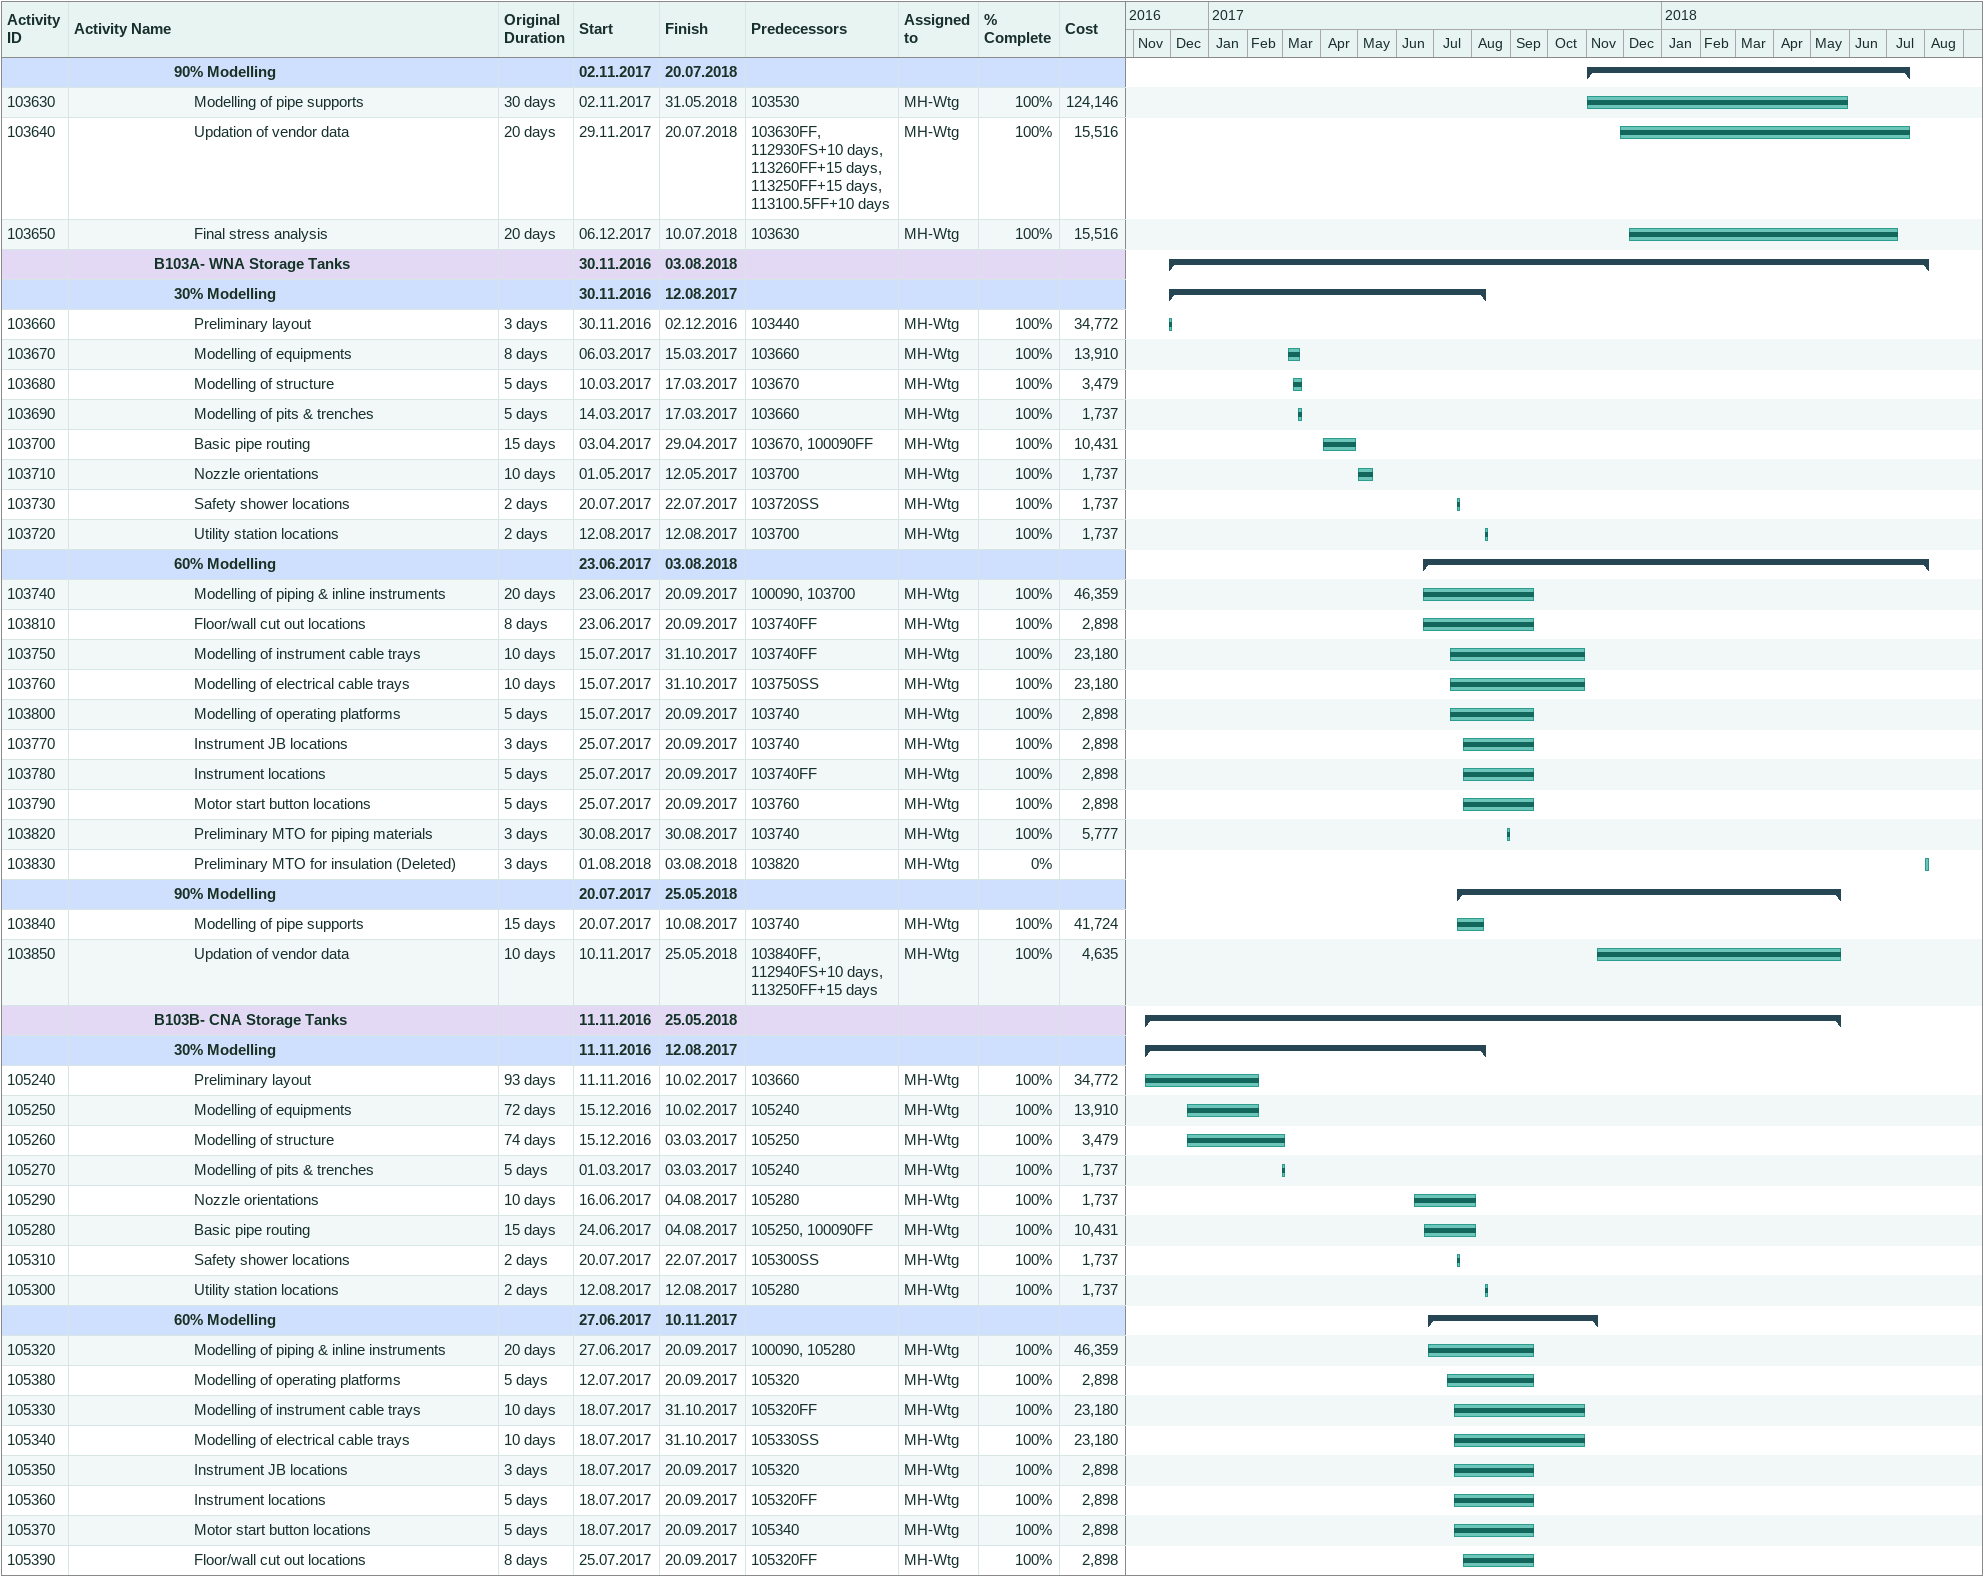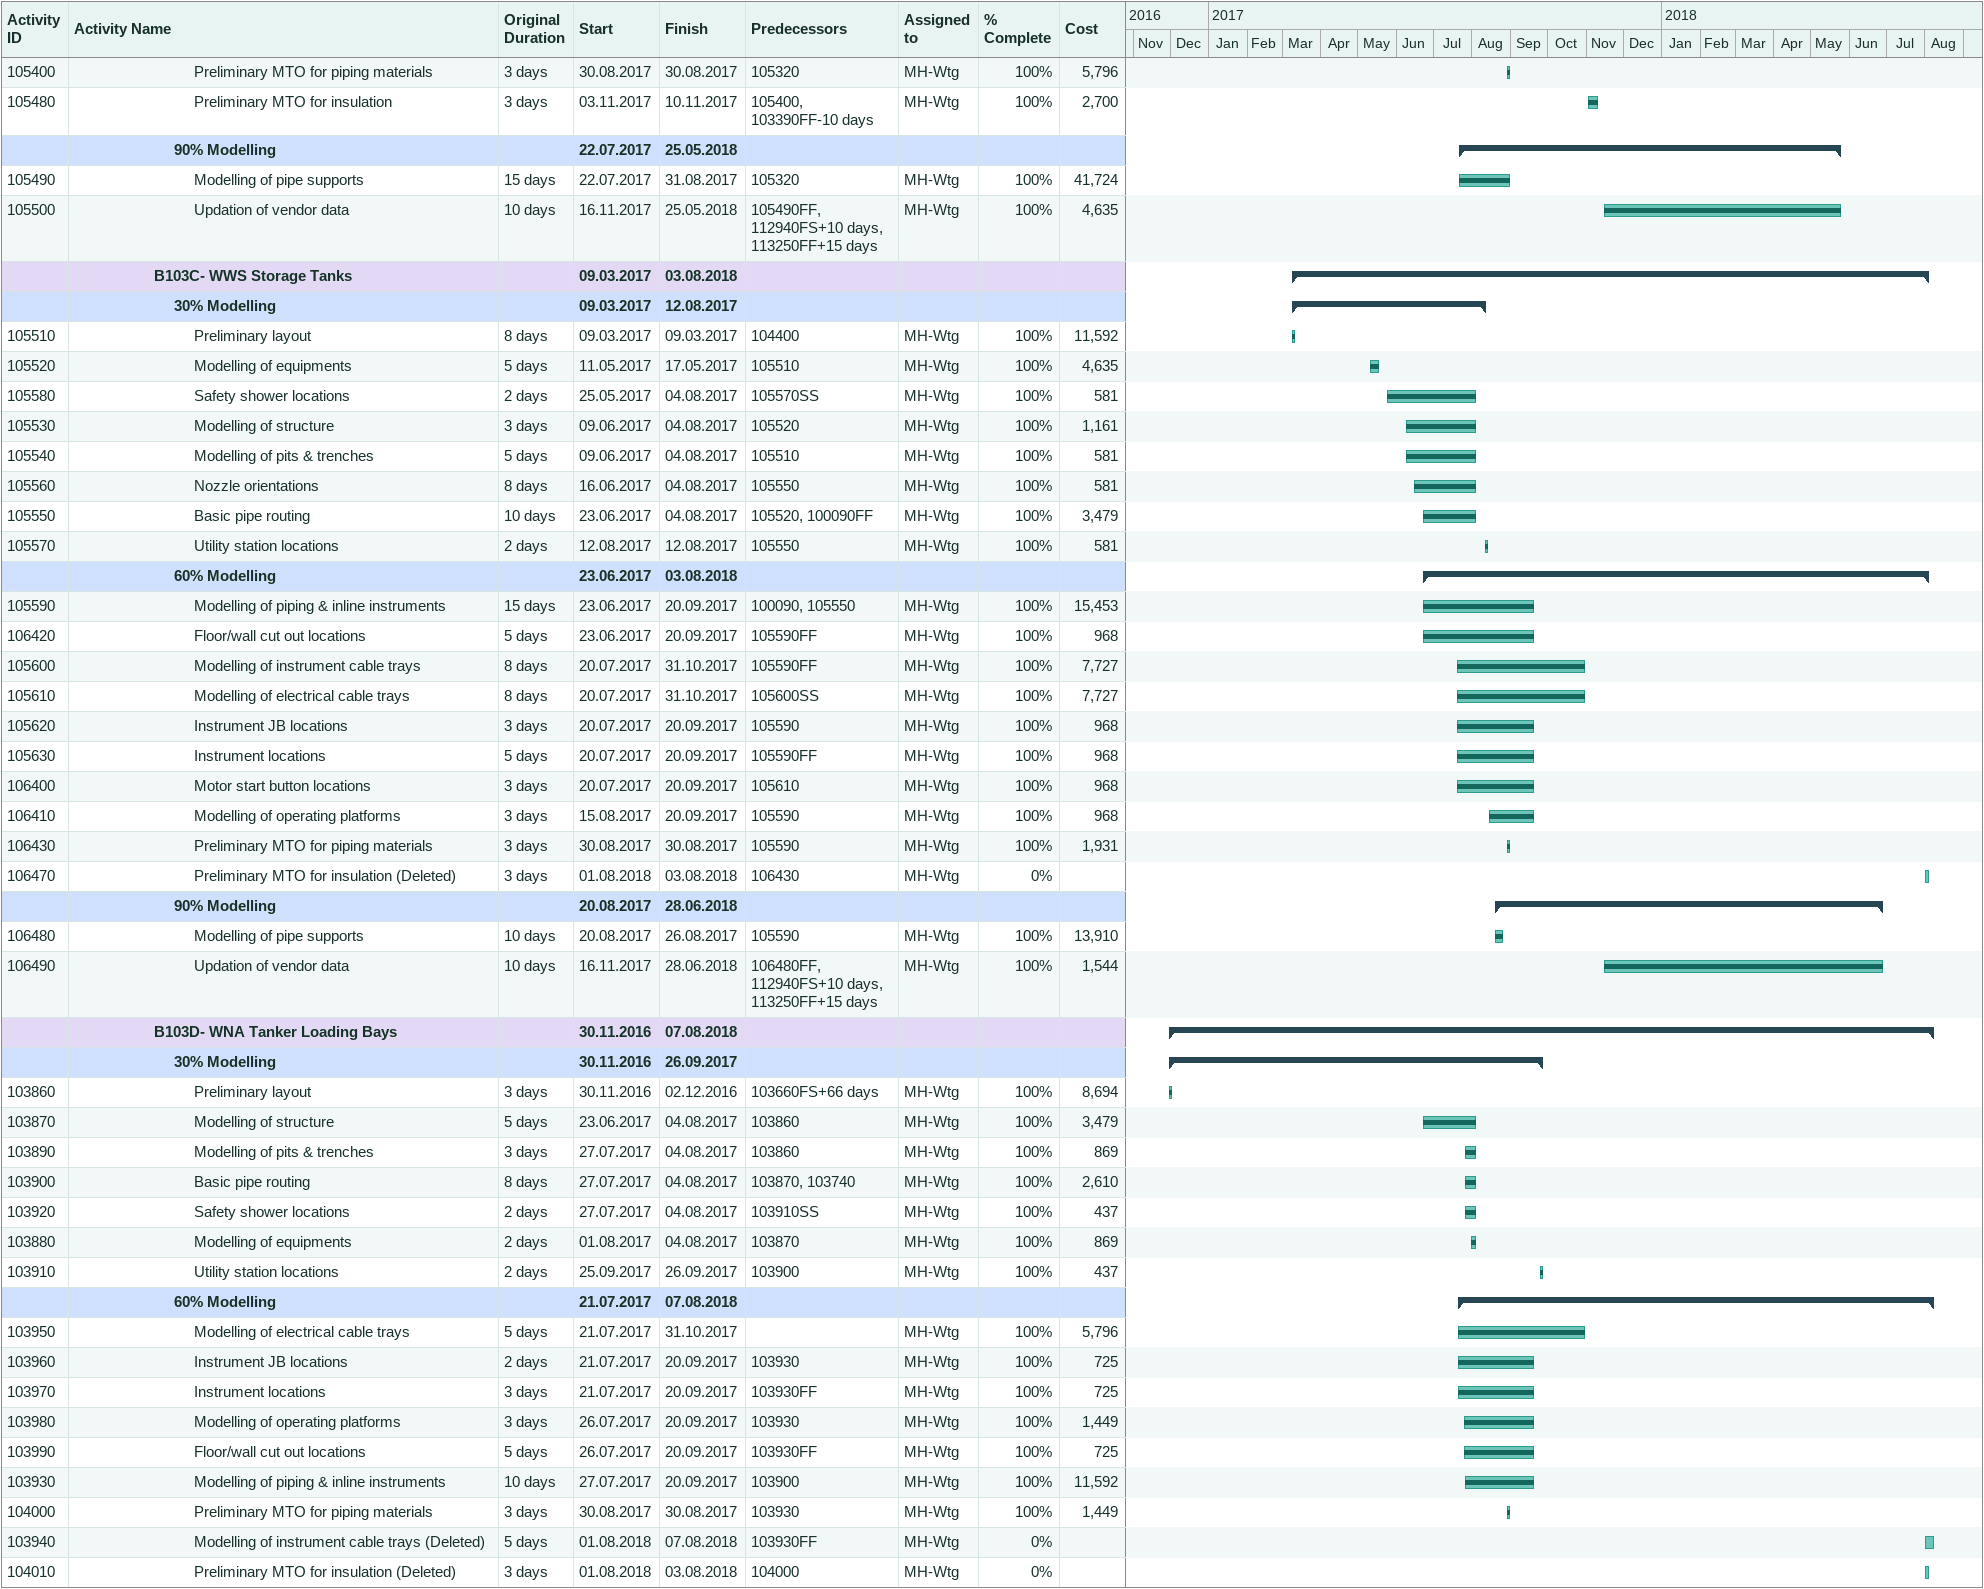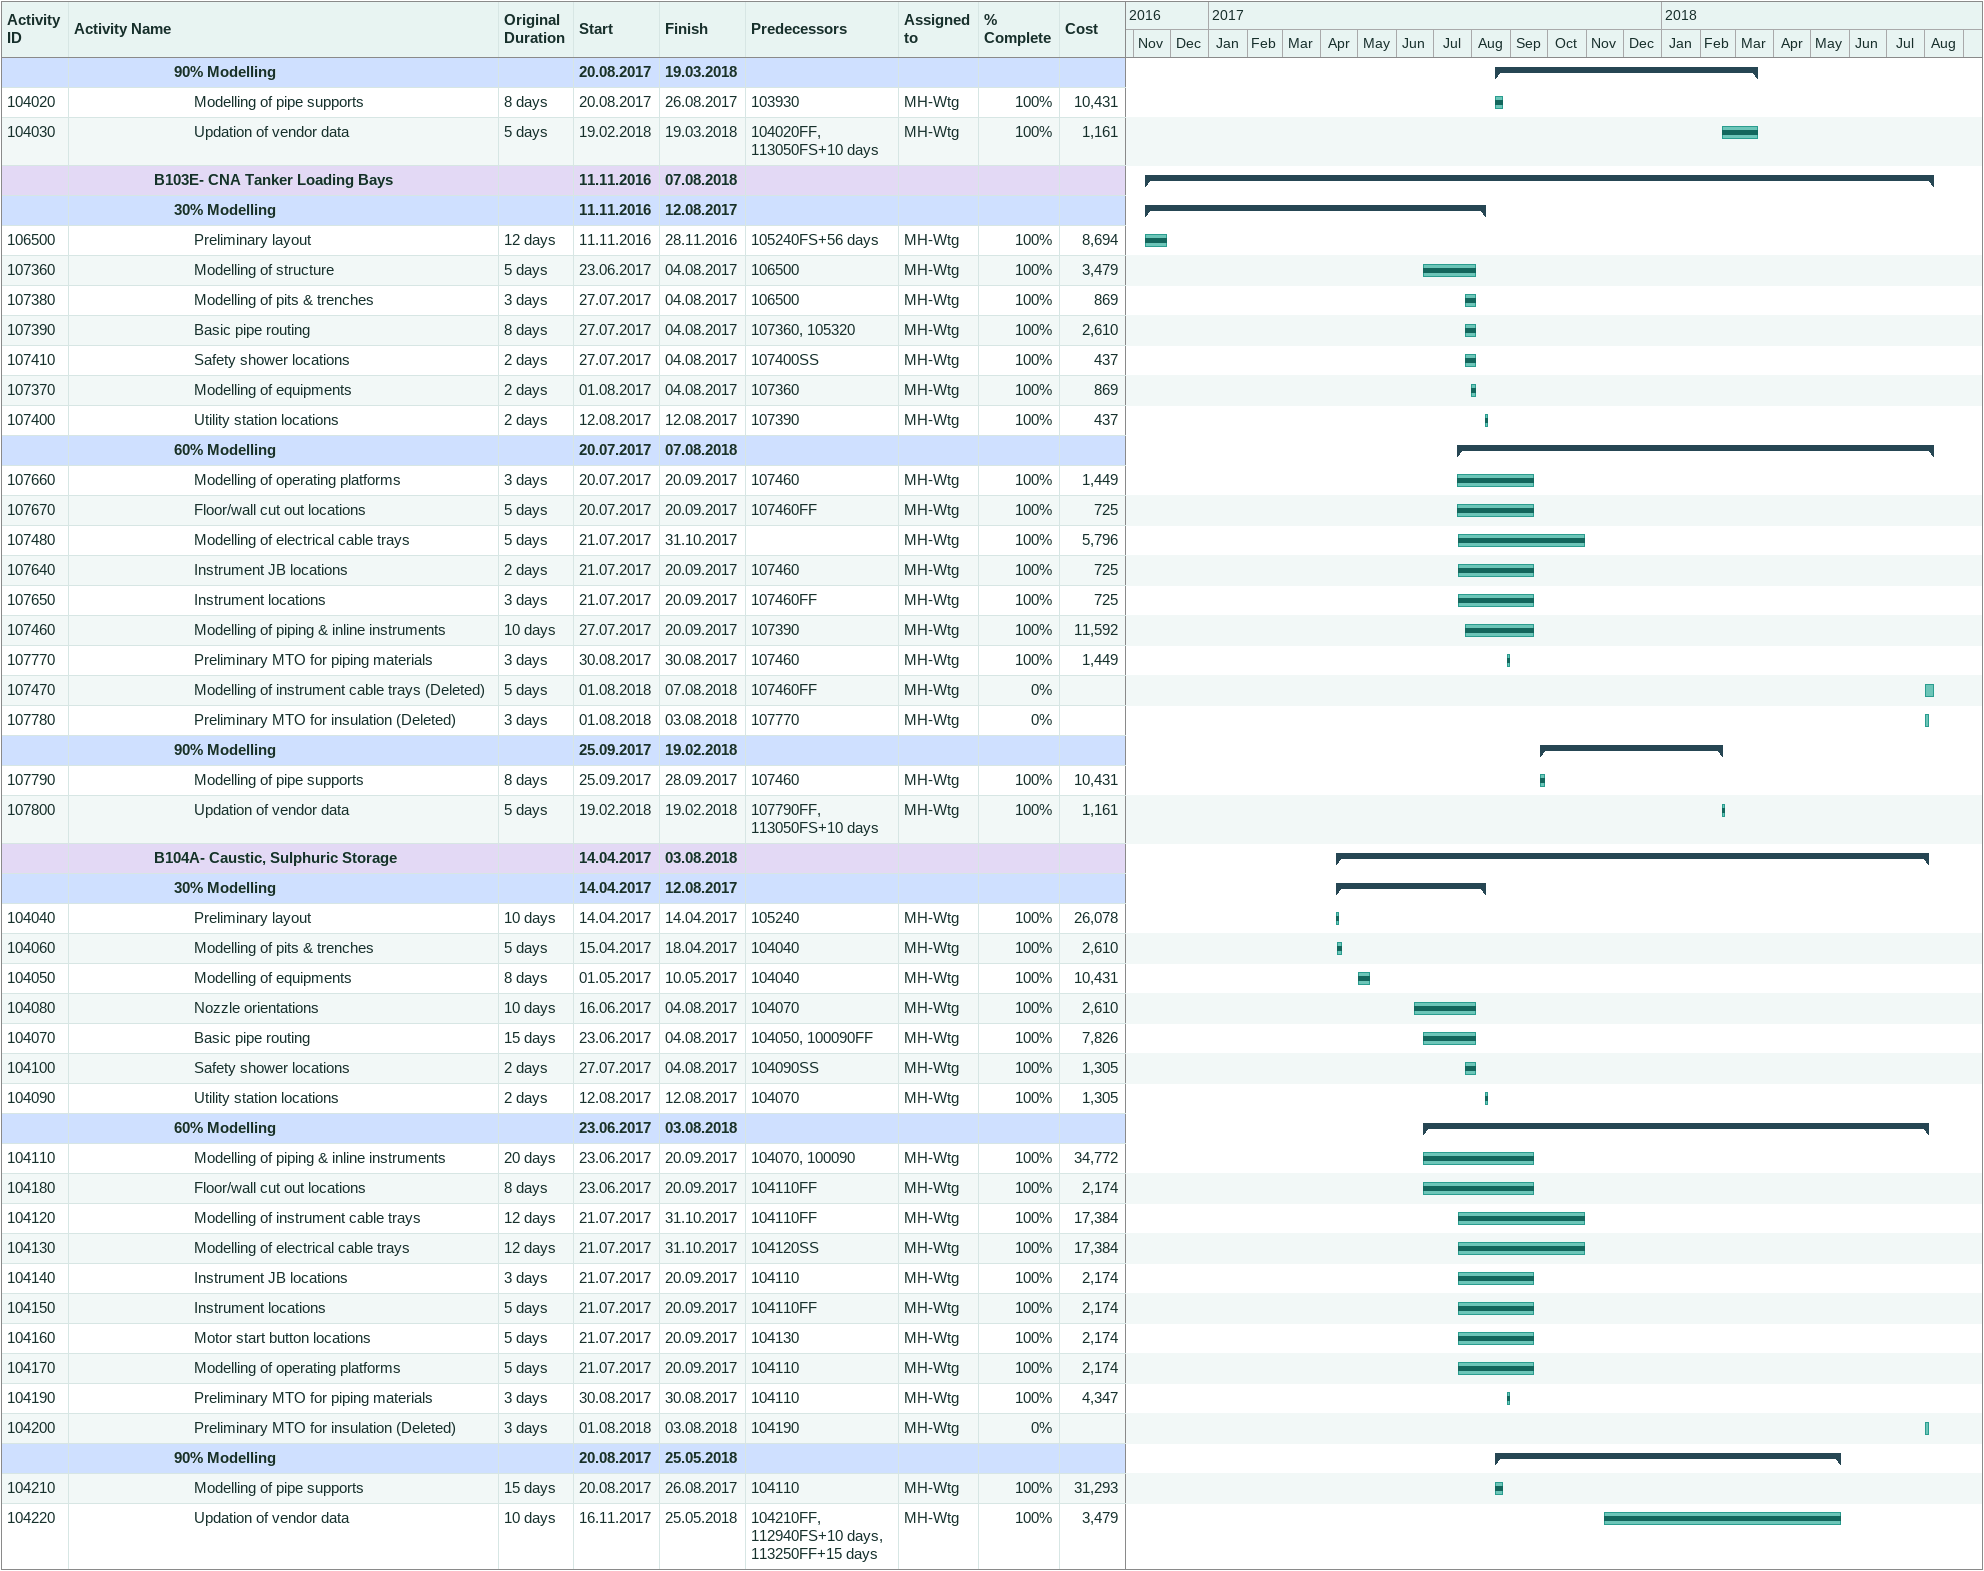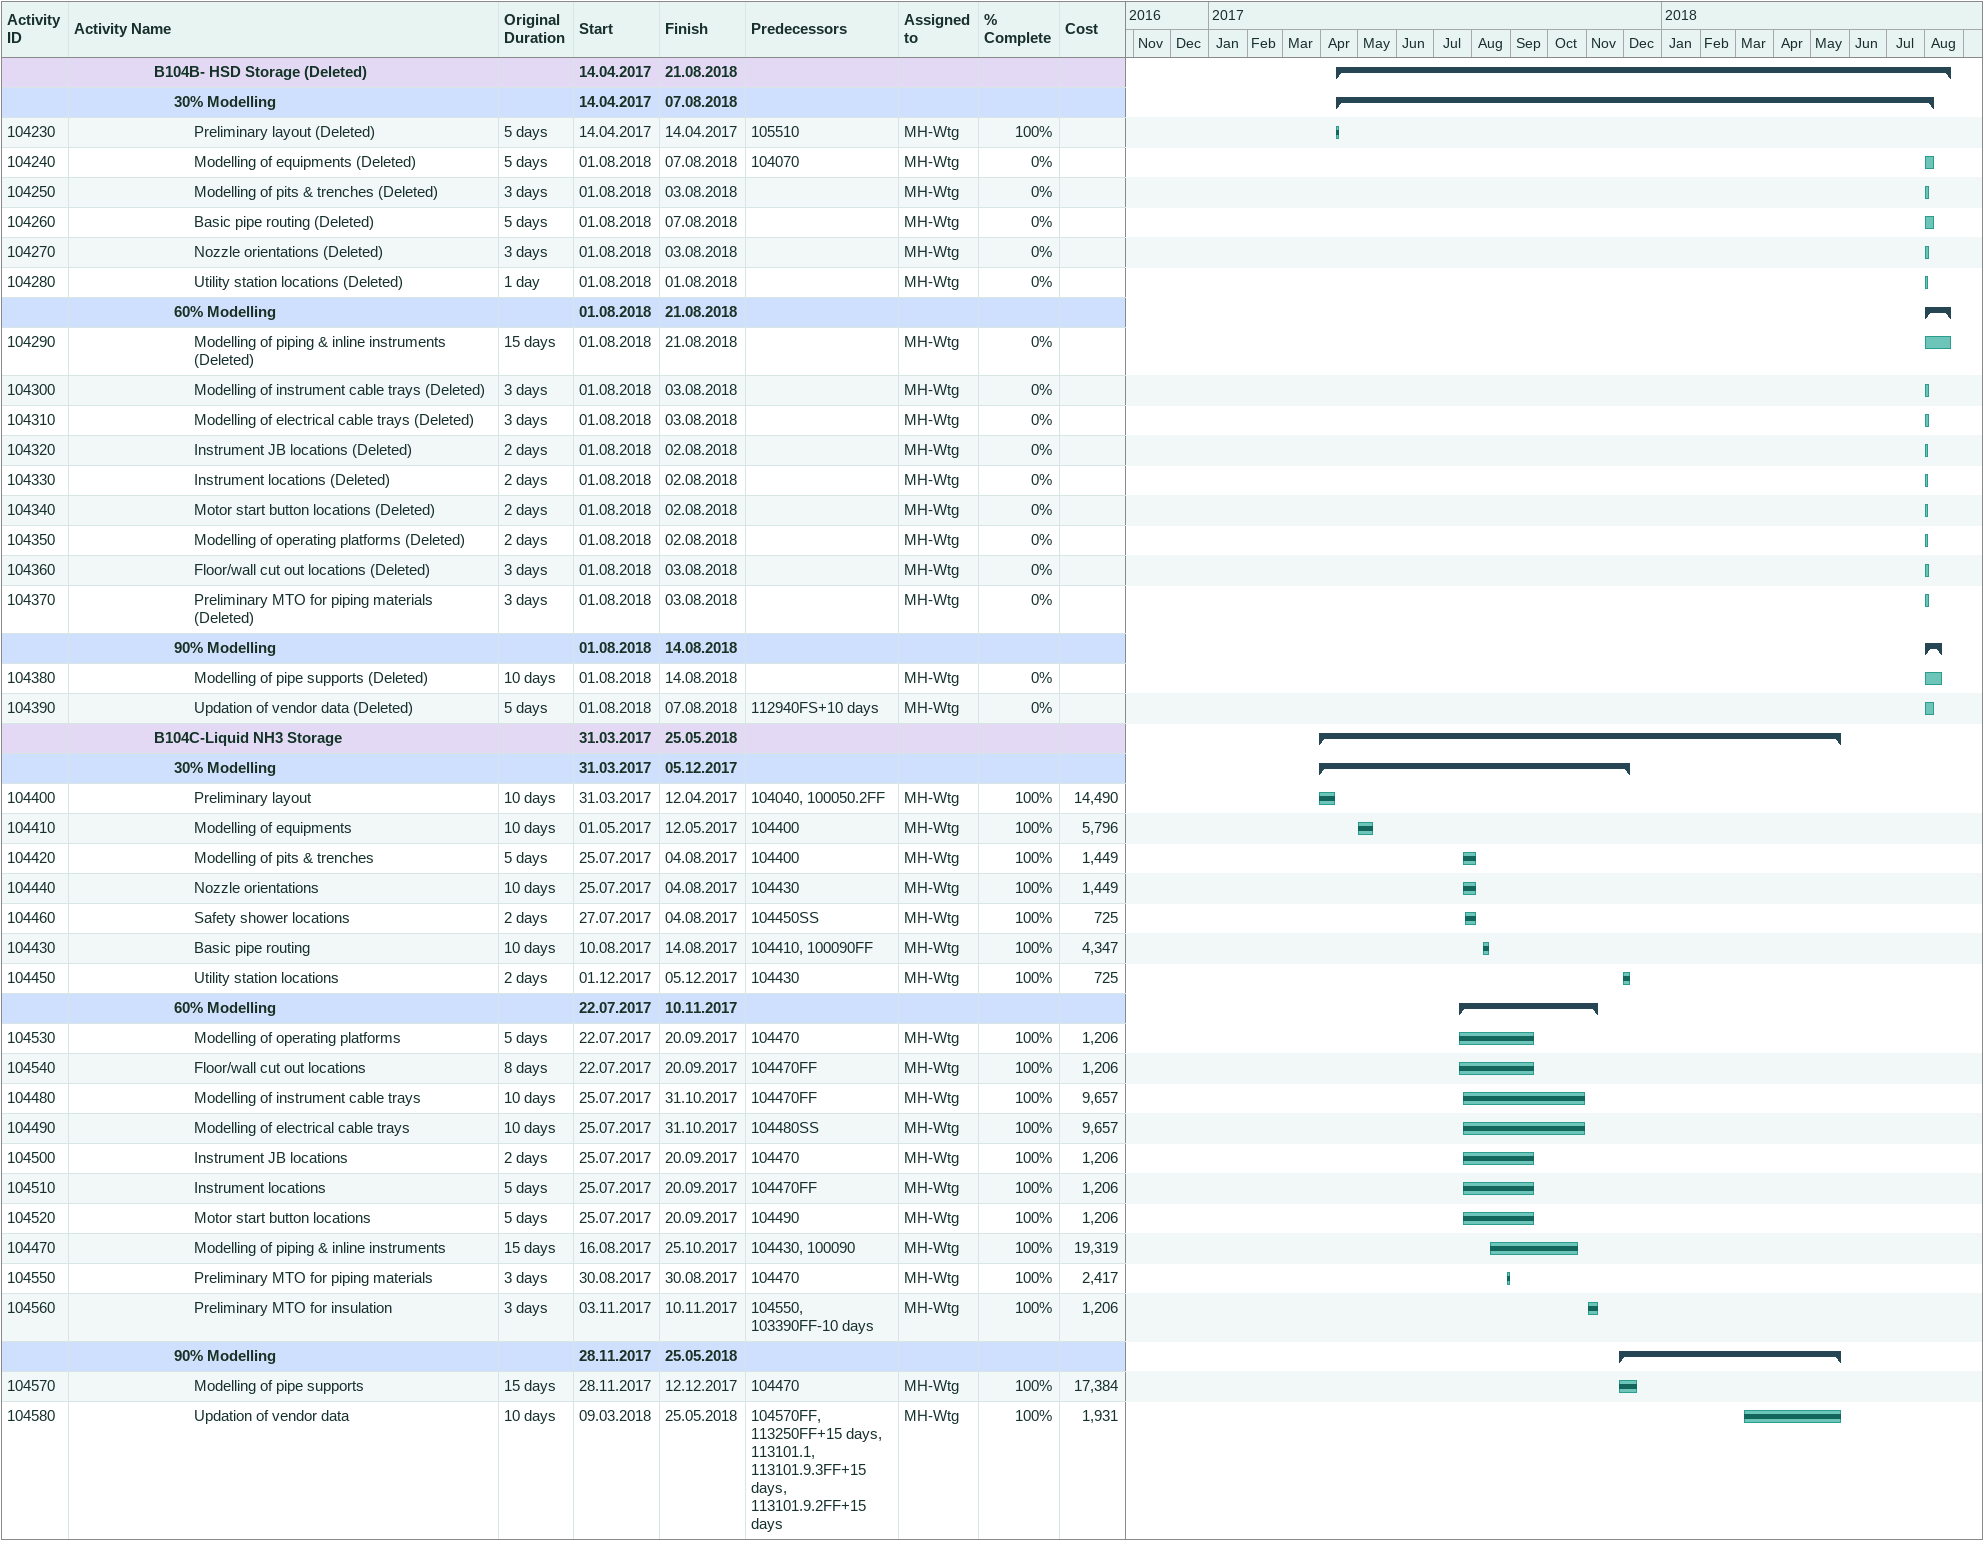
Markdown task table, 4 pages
| ID | Level | Task | Original duration | Start | Finish | Predecessors | Resources | % complete | Cost |
|---|---|---|---|---|---|---|---|---|---|
|  | 6 | **90% Modelling** |  | 2017-11-02 | 2018-07-20 |  |  |  |  |
| 103630 | 7 | Modelling of pipe supports | 30d | 2017-11-02 | 2018-05-31 | 103530 | MH-Wtg | 100 | 124146 |
| 103640 | 7 | Updation of vendor data | 20d | 2017-11-29 | 2018-07-20 | 103630FF, 112930FS+10d, 113260FF+15d, 113250FF+15d, 113100.5FF+10d | MH-Wtg | 100 | 15516 |
| 103650 | 7 | Final stress analysis | 20d | 2017-12-06 | 2018-07-10 | 103630 | MH-Wtg | 100 | 15516 |
|  | 5 | **B103A- WNA Storage Tanks** |  | 2016-11-30 | 2018-08-03 |  |  |  |  |
|  | 6 | **30% Modelling** |  | 2016-11-30 | 2017-08-12 |  |  |  |  |
| 103660 | 7 | Preliminary layout | 3d | 2016-11-30 | 2016-12-02 | 103440 | MH-Wtg | 100 | 34772 |
| 103670 | 7 | Modelling of equipments | 8d | 2017-03-06 | 2017-03-15 | 103660 | MH-Wtg | 100 | 13910 |
| 103680 | 7 | Modelling of structure | 5d | 2017-03-10 | 2017-03-17 | 103670 | MH-Wtg | 100 | 3479 |
| 103690 | 7 | Modelling of pits & trenches | 5d | 2017-03-14 | 2017-03-17 | 103660 | MH-Wtg | 100 | 1737 |
| 103700 | 7 | Basic pipe routing | 15d | 2017-04-03 | 2017-04-29 | 103670, 100090FF | MH-Wtg | 100 | 10431 |
| 103710 | 7 | Nozzle orientations | 10d | 2017-05-01 | 2017-05-12 | 103700 | MH-Wtg | 100 | 1737 |
| 103730 | 7 | Safety shower locations | 2d | 2017-07-20 | 2017-07-22 | 103720SS | MH-Wtg | 100 | 1737 |
| 103720 | 7 | Utility station locations | 2d | 2017-08-12 | 2017-08-12 | 103700 | MH-Wtg | 100 | 1737 |
|  | 6 | **60% Modelling** |  | 2017-06-23 | 2018-08-03 |  |  |  |  |
| 103740 | 7 | Modelling of piping & inline instruments | 20d | 2017-06-23 | 2017-09-20 | 100090, 103700 | MH-Wtg | 100 | 46359 |
| 103810 | 7 | Floor/wall cut out locations | 8d | 2017-06-23 | 2017-09-20 | 103740FF | MH-Wtg | 100 | 2898 |
| 103750 | 7 | Modelling of instrument cable trays | 10d | 2017-07-15 | 2017-10-31 | 103740FF | MH-Wtg | 100 | 23180 |
| 103760 | 7 | Modelling of electrical cable trays | 10d | 2017-07-15 | 2017-10-31 | 103750SS | MH-Wtg | 100 | 23180 |
| 103800 | 7 | Modelling of operating platforms | 5d | 2017-07-15 | 2017-09-20 | 103740 | MH-Wtg | 100 | 2898 |
| 103770 | 7 | Instrument JB locations | 3d | 2017-07-25 | 2017-09-20 | 103740 | MH-Wtg | 100 | 2898 |
| 103780 | 7 | Instrument locations | 5d | 2017-07-25 | 2017-09-20 | 103740FF | MH-Wtg | 100 | 2898 |
| 103790 | 7 | Motor start button locations | 5d | 2017-07-25 | 2017-09-20 | 103760 | MH-Wtg | 100 | 2898 |
| 103820 | 7 | Preliminary MTO for piping materials | 3d | 2017-08-30 | 2017-08-30 | 103740 | MH-Wtg | 100 | 5777 |
| 103830 | 7 | Preliminary MTO for insulation (Deleted) | 3d | 2018-08-01 | 2018-08-03 | 103820 | MH-Wtg | 0 |  |
|  | 6 | **90% Modelling** |  | 2017-07-20 | 2018-05-25 |  |  |  |  |
| 103840 | 7 | Modelling of pipe supports | 15d | 2017-07-20 | 2017-08-10 | 103740 | MH-Wtg | 100 | 41724 |
| 103850 | 7 | Updation of vendor data | 10d | 2017-11-10 | 2018-05-25 | 103840FF, 112940FS+10d, 113250FF+15d | MH-Wtg | 100 | 4635 |
|  | 5 | **B103B- CNA Storage Tanks** |  | 2016-11-11 | 2018-05-25 |  |  |  |  |
|  | 6 | **30% Modelling** |  | 2016-11-11 | 2017-08-12 |  |  |  |  |
| 105240 | 7 | Preliminary layout | 93d | 2016-11-11 | 2017-02-10 | 103660 | MH-Wtg | 100 | 34772 |
| 105250 | 7 | Modelling of equipments | 72d | 2016-12-15 | 2017-02-10 | 105240 | MH-Wtg | 100 | 13910 |
| 105260 | 7 | Modelling of structure | 74d | 2016-12-15 | 2017-03-03 | 105250 | MH-Wtg | 100 | 3479 |
| 105270 | 7 | Modelling of pits & trenches | 5d | 2017-03-01 | 2017-03-03 | 105240 | MH-Wtg | 100 | 1737 |
| 105290 | 7 | Nozzle orientations | 10d | 2017-06-16 | 2017-08-04 | 105280 | MH-Wtg | 100 | 1737 |
| 105280 | 7 | Basic pipe routing | 15d | 2017-06-24 | 2017-08-04 | 105250, 100090FF | MH-Wtg | 100 | 10431 |
| 105310 | 7 | Safety shower locations | 2d | 2017-07-20 | 2017-07-22 | 105300SS | MH-Wtg | 100 | 1737 |
| 105300 | 7 | Utility station locations | 2d | 2017-08-12 | 2017-08-12 | 105280 | MH-Wtg | 100 | 1737 |
|  | 6 | **60% Modelling** |  | 2017-06-27 | 2017-11-10 |  |  |  |  |
| 105320 | 7 | Modelling of piping & inline instruments | 20d | 2017-06-27 | 2017-09-20 | 100090, 105280 | MH-Wtg | 100 | 46359 |
| 105380 | 7 | Modelling of operating platforms | 5d | 2017-07-12 | 2017-09-20 | 105320 | MH-Wtg | 100 | 2898 |
| 105330 | 7 | Modelling of instrument cable trays | 10d | 2017-07-18 | 2017-10-31 | 105320FF | MH-Wtg | 100 | 23180 |
| 105340 | 7 | Modelling of electrical cable trays | 10d | 2017-07-18 | 2017-10-31 | 105330SS | MH-Wtg | 100 | 23180 |
| 105350 | 7 | Instrument JB locations | 3d | 2017-07-18 | 2017-09-20 | 105320 | MH-Wtg | 100 | 2898 |
| 105360 | 7 | Instrument locations | 5d | 2017-07-18 | 2017-09-20 | 105320FF | MH-Wtg | 100 | 2898 |
| 105370 | 7 | Motor start button locations | 5d | 2017-07-18 | 2017-09-20 | 105340 | MH-Wtg | 100 | 2898 |
| 105390 | 7 | Floor/wall cut out locations | 8d | 2017-07-25 | 2017-09-20 | 105320FF | MH-Wtg | 100 | 2898 |
| 105400 | 7 | Preliminary MTO for piping materials | 3d | 2017-08-30 | 2017-08-30 | 105320 | MH-Wtg | 100 | 5796 |
| 105480 | 7 | Preliminary MTO for insulation | 3d | 2017-11-03 | 2017-11-10 | 105400, 103390FF-10d | MH-Wtg | 100 | 2700 |
|  | 6 | **90% Modelling** |  | 2017-07-22 | 2018-05-25 |  |  |  |  |
| 105490 | 7 | Modelling of pipe supports | 15d | 2017-07-22 | 2017-08-31 | 105320 | MH-Wtg | 100 | 41724 |
| 105500 | 7 | Updation of vendor data | 10d | 2017-11-16 | 2018-05-25 | 105490FF, 112940FS+10d, 113250FF+15d | MH-Wtg | 100 | 4635 |
|  | 5 | **B103C- WWS Storage Tanks** |  | 2017-03-09 | 2018-08-03 |  |  |  |  |
|  | 6 | **30% Modelling** |  | 2017-03-09 | 2017-08-12 |  |  |  |  |
| 105510 | 7 | Preliminary layout | 8d | 2017-03-09 | 2017-03-09 | 104400 | MH-Wtg | 100 | 11592 |
| 105520 | 7 | Modelling of equipments | 5d | 2017-05-11 | 2017-05-17 | 105510 | MH-Wtg | 100 | 4635 |
| 105580 | 7 | Safety shower locations | 2d | 2017-05-25 | 2017-08-04 | 105570SS | MH-Wtg | 100 | 581 |
| 105530 | 7 | Modelling of structure | 3d | 2017-06-09 | 2017-08-04 | 105520 | MH-Wtg | 100 | 1161 |
| 105540 | 7 | Modelling of pits & trenches | 5d | 2017-06-09 | 2017-08-04 | 105510 | MH-Wtg | 100 | 581 |
| 105560 | 7 | Nozzle orientations | 8d | 2017-06-16 | 2017-08-04 | 105550 | MH-Wtg | 100 | 581 |
| 105550 | 7 | Basic pipe routing | 10d | 2017-06-23 | 2017-08-04 | 105520, 100090FF | MH-Wtg | 100 | 3479 |
| 105570 | 7 | Utility station locations | 2d | 2017-08-12 | 2017-08-12 | 105550 | MH-Wtg | 100 | 581 |
|  | 6 | **60% Modelling** |  | 2017-06-23 | 2018-08-03 |  |  |  |  |
| 105590 | 7 | Modelling of piping & inline instruments | 15d | 2017-06-23 | 2017-09-20 | 100090, 105550 | MH-Wtg | 100 | 15453 |
| 106420 | 7 | Floor/wall cut out locations | 5d | 2017-06-23 | 2017-09-20 | 105590FF | MH-Wtg | 100 | 968 |
| 105600 | 7 | Modelling of instrument cable trays | 8d | 2017-07-20 | 2017-10-31 | 105590FF | MH-Wtg | 100 | 7727 |
| 105610 | 7 | Modelling of electrical cable trays | 8d | 2017-07-20 | 2017-10-31 | 105600SS | MH-Wtg | 100 | 7727 |
| 105620 | 7 | Instrument JB locations | 3d | 2017-07-20 | 2017-09-20 | 105590 | MH-Wtg | 100 | 968 |
| 105630 | 7 | Instrument locations | 5d | 2017-07-20 | 2017-09-20 | 105590FF | MH-Wtg | 100 | 968 |
| 106400 | 7 | Motor start button locations | 3d | 2017-07-20 | 2017-09-20 | 105610 | MH-Wtg | 100 | 968 |
| 106410 | 7 | Modelling of operating platforms | 3d | 2017-08-15 | 2017-09-20 | 105590 | MH-Wtg | 100 | 968 |
| 106430 | 7 | Preliminary MTO for piping materials | 3d | 2017-08-30 | 2017-08-30 | 105590 | MH-Wtg | 100 | 1931 |
| 106470 | 7 | Preliminary MTO for insulation (Deleted) | 3d | 2018-08-01 | 2018-08-03 | 106430 | MH-Wtg | 0 |  |
|  | 6 | **90% Modelling** |  | 2017-08-20 | 2018-06-28 |  |  |  |  |
| 106480 | 7 | Modelling of pipe supports | 10d | 2017-08-20 | 2017-08-26 | 105590 | MH-Wtg | 100 | 13910 |
| 106490 | 7 | Updation of vendor data | 10d | 2017-11-16 | 2018-06-28 | 106480FF, 112940FS+10d, 113250FF+15d | MH-Wtg | 100 | 1544 |
|  | 5 | **B103D- WNA Tanker Loading Bays** |  | 2016-11-30 | 2018-08-07 |  |  |  |  |
|  | 6 | **30% Modelling** |  | 2016-11-30 | 2017-09-26 |  |  |  |  |
| 103860 | 7 | Preliminary layout | 3d | 2016-11-30 | 2016-12-02 | 103660FS+66d | MH-Wtg | 100 | 8694 |
| 103870 | 7 | Modelling of structure | 5d | 2017-06-23 | 2017-08-04 | 103860 | MH-Wtg | 100 | 3479 |
| 103890 | 7 | Modelling of pits & trenches | 3d | 2017-07-27 | 2017-08-04 | 103860 | MH-Wtg | 100 | 869 |
| 103900 | 7 | Basic pipe routing | 8d | 2017-07-27 | 2017-08-04 | 103870, 103740 | MH-Wtg | 100 | 2610 |
| 103920 | 7 | Safety shower locations | 2d | 2017-07-27 | 2017-08-04 | 103910SS | MH-Wtg | 100 | 437 |
| 103880 | 7 | Modelling of equipments | 2d | 2017-08-01 | 2017-08-04 | 103870 | MH-Wtg | 100 | 869 |
| 103910 | 7 | Utility station locations | 2d | 2017-09-25 | 2017-09-26 | 103900 | MH-Wtg | 100 | 437 |
|  | 6 | **60% Modelling** |  | 2017-07-21 | 2018-08-07 |  |  |  |  |
| 103950 | 7 | Modelling of electrical cable trays | 5d | 2017-07-21 | 2017-10-31 |  | MH-Wtg | 100 | 5796 |
| 103960 | 7 | Instrument JB locations | 2d | 2017-07-21 | 2017-09-20 | 103930 | MH-Wtg | 100 | 725 |
| 103970 | 7 | Instrument locations | 3d | 2017-07-21 | 2017-09-20 | 103930FF | MH-Wtg | 100 | 725 |
| 103980 | 7 | Modelling of operating platforms | 3d | 2017-07-26 | 2017-09-20 | 103930 | MH-Wtg | 100 | 1449 |
| 103990 | 7 | Floor/wall cut out locations | 5d | 2017-07-26 | 2017-09-20 | 103930FF | MH-Wtg | 100 | 725 |
| 103930 | 7 | Modelling of piping & inline instruments | 10d | 2017-07-27 | 2017-09-20 | 103900 | MH-Wtg | 100 | 11592 |
| 104000 | 7 | Preliminary MTO for piping materials | 3d | 2017-08-30 | 2017-08-30 | 103930 | MH-Wtg | 100 | 1449 |
| 103940 | 7 | Modelling of instrument cable trays (Deleted) | 5d | 2018-08-01 | 2018-08-07 | 103930FF | MH-Wtg | 0 |  |
| 104010 | 7 | Preliminary MTO for insulation (Deleted) | 3d | 2018-08-01 | 2018-08-03 | 104000 | MH-Wtg | 0 |  |
|  | 6 | **90% Modelling** |  | 2017-08-20 | 2018-03-19 |  |  |  |  |
| 104020 | 7 | Modelling of pipe supports | 8d | 2017-08-20 | 2017-08-26 | 103930 | MH-Wtg | 100 | 10431 |
| 104030 | 7 | Updation of vendor data | 5d | 2018-02-19 | 2018-03-19 | 104020FF, 113050FS+10d | MH-Wtg | 100 | 1161 |
|  | 5 | **B103E- CNA Tanker Loading Bays** |  | 2016-11-11 | 2018-08-07 |  |  |  |  |
|  | 6 | **30% Modelling** |  | 2016-11-11 | 2017-08-12 |  |  |  |  |
| 106500 | 7 | Preliminary layout | 12d | 2016-11-11 | 2016-11-28 | 105240FS+56d | MH-Wtg | 100 | 8694 |
| 107360 | 7 | Modelling of structure | 5d | 2017-06-23 | 2017-08-04 | 106500 | MH-Wtg | 100 | 3479 |
| 107380 | 7 | Modelling of pits & trenches | 3d | 2017-07-27 | 2017-08-04 | 106500 | MH-Wtg | 100 | 869 |
| 107390 | 7 | Basic pipe routing | 8d | 2017-07-27 | 2017-08-04 | 107360, 105320 | MH-Wtg | 100 | 2610 |
| 107410 | 7 | Safety shower locations | 2d | 2017-07-27 | 2017-08-04 | 107400SS | MH-Wtg | 100 | 437 |
| 107370 | 7 | Modelling of equipments | 2d | 2017-08-01 | 2017-08-04 | 107360 | MH-Wtg | 100 | 869 |
| 107400 | 7 | Utility station locations | 2d | 2017-08-12 | 2017-08-12 | 107390 | MH-Wtg | 100 | 437 |
|  | 6 | **60% Modelling** |  | 2017-07-20 | 2018-08-07 |  |  |  |  |
| 107660 | 7 | Modelling of operating platforms | 3d | 2017-07-20 | 2017-09-20 | 107460 | MH-Wtg | 100 | 1449 |
| 107670 | 7 | Floor/wall cut out locations | 5d | 2017-07-20 | 2017-09-20 | 107460FF | MH-Wtg | 100 | 725 |
| 107480 | 7 | Modelling of electrical cable trays | 5d | 2017-07-21 | 2017-10-31 |  | MH-Wtg | 100 | 5796 |
| 107640 | 7 | Instrument JB locations | 2d | 2017-07-21 | 2017-09-20 | 107460 | MH-Wtg | 100 | 725 |
| 107650 | 7 | Instrument locations | 3d | 2017-07-21 | 2017-09-20 | 107460FF | MH-Wtg | 100 | 725 |
| 107460 | 7 | Modelling of piping & inline instruments | 10d | 2017-07-27 | 2017-09-20 | 107390 | MH-Wtg | 100 | 11592 |
| 107770 | 7 | Preliminary MTO for piping materials | 3d | 2017-08-30 | 2017-08-30 | 107460 | MH-Wtg | 100 | 1449 |
| 107470 | 7 | Modelling of instrument cable trays (Deleted) | 5d | 2018-08-01 | 2018-08-07 | 107460FF | MH-Wtg | 0 |  |
| 107780 | 7 | Preliminary MTO for insulation (Deleted) | 3d | 2018-08-01 | 2018-08-03 | 107770 | MH-Wtg | 0 |  |
|  | 6 | **90% Modelling** |  | 2017-09-25 | 2018-02-19 |  |  |  |  |
| 107790 | 7 | Modelling of pipe supports | 8d | 2017-09-25 | 2017-09-28 | 107460 | MH-Wtg | 100 | 10431 |
| 107800 | 7 | Updation of vendor data | 5d | 2018-02-19 | 2018-02-19 | 107790FF, 113050FS+10d | MH-Wtg | 100 | 1161 |
|  | 5 | **B104A- Caustic, Sulphuric Storage** |  | 2017-04-14 | 2018-08-03 |  |  |  |  |
|  | 6 | **30% Modelling** |  | 2017-04-14 | 2017-08-12 |  |  |  |  |
| 104040 | 7 | Preliminary layout | 10d | 2017-04-14 | 2017-04-14 | 105240 | MH-Wtg | 100 | 26078 |
| 104060 | 7 | Modelling of pits & trenches | 5d | 2017-04-15 | 2017-04-18 | 104040 | MH-Wtg | 100 | 2610 |
| 104050 | 7 | Modelling of equipments | 8d | 2017-05-01 | 2017-05-10 | 104040 | MH-Wtg | 100 | 10431 |
| 104080 | 7 | Nozzle orientations | 10d | 2017-06-16 | 2017-08-04 | 104070 | MH-Wtg | 100 | 2610 |
| 104070 | 7 | Basic pipe routing | 15d | 2017-06-23 | 2017-08-04 | 104050, 100090FF | MH-Wtg | 100 | 7826 |
| 104100 | 7 | Safety shower locations | 2d | 2017-07-27 | 2017-08-04 | 104090SS | MH-Wtg | 100 | 1305 |
| 104090 | 7 | Utility station locations | 2d | 2017-08-12 | 2017-08-12 | 104070 | MH-Wtg | 100 | 1305 |
|  | 6 | **60% Modelling** |  | 2017-06-23 | 2018-08-03 |  |  |  |  |
| 104110 | 7 | Modelling of piping & inline instruments | 20d | 2017-06-23 | 2017-09-20 | 104070, 100090 | MH-Wtg | 100 | 34772 |
| 104180 | 7 | Floor/wall cut out locations | 8d | 2017-06-23 | 2017-09-20 | 104110FF | MH-Wtg | 100 | 2174 |
| 104120 | 7 | Modelling of instrument cable trays | 12d | 2017-07-21 | 2017-10-31 | 104110FF | MH-Wtg | 100 | 17384 |
| 104130 | 7 | Modelling of electrical cable trays | 12d | 2017-07-21 | 2017-10-31 | 104120SS | MH-Wtg | 100 | 17384 |
| 104140 | 7 | Instrument JB locations | 3d | 2017-07-21 | 2017-09-20 | 104110 | MH-Wtg | 100 | 2174 |
| 104150 | 7 | Instrument locations | 5d | 2017-07-21 | 2017-09-20 | 104110FF | MH-Wtg | 100 | 2174 |
| 104160 | 7 | Motor start button locations | 5d | 2017-07-21 | 2017-09-20 | 104130 | MH-Wtg | 100 | 2174 |
| 104170 | 7 | Modelling of operating platforms | 5d | 2017-07-21 | 2017-09-20 | 104110 | MH-Wtg | 100 | 2174 |
| 104190 | 7 | Preliminary MTO for piping materials | 3d | 2017-08-30 | 2017-08-30 | 104110 | MH-Wtg | 100 | 4347 |
| 104200 | 7 | Preliminary MTO for insulation (Deleted) | 3d | 2018-08-01 | 2018-08-03 | 104190 | MH-Wtg | 0 |  |
|  | 6 | **90% Modelling** |  | 2017-08-20 | 2018-05-25 |  |  |  |  |
| 104210 | 7 | Modelling of pipe supports | 15d | 2017-08-20 | 2017-08-26 | 104110 | MH-Wtg | 100 | 31293 |
| 104220 | 7 | Updation of vendor data | 10d | 2017-11-16 | 2018-05-25 | 104210FF, 112940FS+10d, 113250FF+15d | MH-Wtg | 100 | 3479 |
|  | 5 | **B104B- HSD Storage (Deleted)** |  | 2017-04-14 | 2018-08-21 |  |  |  |  |
|  | 6 | **30% Modelling** |  | 2017-04-14 | 2018-08-07 |  |  |  |  |
| 104230 | 7 | Preliminary layout (Deleted) | 5d | 2017-04-14 | 2017-04-14 | 105510 | MH-Wtg | 100 |  |
| 104240 | 7 | Modelling of equipments (Deleted) | 5d | 2018-08-01 | 2018-08-07 | 104070 | MH-Wtg | 0 |  |
| 104250 | 7 | Modelling of pits & trenches (Deleted) | 3d | 2018-08-01 | 2018-08-03 |  | MH-Wtg | 0 |  |
| 104260 | 7 | Basic pipe routing (Deleted) | 5d | 2018-08-01 | 2018-08-07 |  | MH-Wtg | 0 |  |
| 104270 | 7 | Nozzle orientations (Deleted) | 3d | 2018-08-01 | 2018-08-03 |  | MH-Wtg | 0 |  |
| 104280 | 7 | Utility station locations (Deleted) | 1d | 2018-08-01 | 2018-08-01 |  | MH-Wtg | 0 |  |
|  | 6 | **60% Modelling** |  | 2018-08-01 | 2018-08-21 |  |  |  |  |
| 104290 | 7 | Modelling of piping & inline instruments (Deleted) | 15d | 2018-08-01 | 2018-08-21 |  | MH-Wtg | 0 |  |
| 104300 | 7 | Modelling of instrument cable trays (Deleted) | 3d | 2018-08-01 | 2018-08-03 |  | MH-Wtg | 0 |  |
| 104310 | 7 | Modelling of electrical cable trays (Deleted) | 3d | 2018-08-01 | 2018-08-03 |  | MH-Wtg | 0 |  |
| 104320 | 7 | Instrument JB locations (Deleted) | 2d | 2018-08-01 | 2018-08-02 |  | MH-Wtg | 0 |  |
| 104330 | 7 | Instrument locations (Deleted) | 2d | 2018-08-01 | 2018-08-02 |  | MH-Wtg | 0 |  |
| 104340 | 7 | Motor start button locations (Deleted) | 2d | 2018-08-01 | 2018-08-02 |  | MH-Wtg | 0 |  |
| 104350 | 7 | Modelling of operating platforms (Deleted) | 2d | 2018-08-01 | 2018-08-02 |  | MH-Wtg | 0 |  |
| 104360 | 7 | Floor/wall cut out locations (Deleted) | 3d | 2018-08-01 | 2018-08-03 |  | MH-Wtg | 0 |  |
| 104370 | 7 | Preliminary MTO for piping materials (Deleted) | 3d | 2018-08-01 | 2018-08-03 |  | MH-Wtg | 0 |  |
|  | 6 | **90% Modelling** |  | 2018-08-01 | 2018-08-14 |  |  |  |  |
| 104380 | 7 | Modelling of pipe supports (Deleted) | 10d | 2018-08-01 | 2018-08-14 |  | MH-Wtg | 0 |  |
| 104390 | 7 | Updation of vendor data (Deleted) | 5d | 2018-08-01 | 2018-08-07 | 112940FS+10d | MH-Wtg | 0 |  |
|  | 5 | **B104C-Liquid NH3 Storage** |  | 2017-03-31 | 2018-05-25 |  |  |  |  |
|  | 6 | **30% Modelling** |  | 2017-03-31 | 2017-12-05 |  |  |  |  |
| 104400 | 7 | Preliminary layout | 10d | 2017-03-31 | 2017-04-12 | 104040, 100050.2FF | MH-Wtg | 100 | 14490 |
| 104410 | 7 | Modelling of equipments | 10d | 2017-05-01 | 2017-05-12 | 104400 | MH-Wtg | 100 | 5796 |
| 104420 | 7 | Modelling of pits & trenches | 5d | 2017-07-25 | 2017-08-04 | 104400 | MH-Wtg | 100 | 1449 |
| 104440 | 7 | Nozzle orientations | 10d | 2017-07-25 | 2017-08-04 | 104430 | MH-Wtg | 100 | 1449 |
| 104460 | 7 | Safety shower locations | 2d | 2017-07-27 | 2017-08-04 | 104450SS | MH-Wtg | 100 | 725 |
| 104430 | 7 | Basic pipe routing | 10d | 2017-08-10 | 2017-08-14 | 104410, 100090FF | MH-Wtg | 100 | 4347 |
| 104450 | 7 | Utility station locations | 2d | 2017-12-01 | 2017-12-05 | 104430 | MH-Wtg | 100 | 725 |
|  | 6 | **60% Modelling** |  | 2017-07-22 | 2017-11-10 |  |  |  |  |
| 104530 | 7 | Modelling of operating platforms | 5d | 2017-07-22 | 2017-09-20 | 104470 | MH-Wtg | 100 | 1206 |
| 104540 | 7 | Floor/wall cut out locations | 8d | 2017-07-22 | 2017-09-20 | 104470FF | MH-Wtg | 100 | 1206 |
| 104480 | 7 | Modelling of instrument cable trays | 10d | 2017-07-25 | 2017-10-31 | 104470FF | MH-Wtg | 100 | 9657 |
| 104490 | 7 | Modelling of electrical cable trays | 10d | 2017-07-25 | 2017-10-31 | 104480SS | MH-Wtg | 100 | 9657 |
| 104500 | 7 | Instrument JB locations | 2d | 2017-07-25 | 2017-09-20 | 104470 | MH-Wtg | 100 | 1206 |
| 104510 | 7 | Instrument locations | 5d | 2017-07-25 | 2017-09-20 | 104470FF | MH-Wtg | 100 | 1206 |
| 104520 | 7 | Motor start button locations | 5d | 2017-07-25 | 2017-09-20 | 104490 | MH-Wtg | 100 | 1206 |
| 104470 | 7 | Modelling of piping & inline instruments | 15d | 2017-08-16 | 2017-10-25 | 104430, 100090 | MH-Wtg | 100 | 19319 |
| 104550 | 7 | Preliminary MTO for piping materials | 3d | 2017-08-30 | 2017-08-30 | 104470 | MH-Wtg | 100 | 2417 |
| 104560 | 7 | Preliminary MTO for insulation | 3d | 2017-11-03 | 2017-11-10 | 104550, 103390FF-10d | MH-Wtg | 100 | 1206 |
|  | 6 | **90% Modelling** |  | 2017-11-28 | 2018-05-25 |  |  |  |  |
| 104570 | 7 | Modelling of pipe supports | 15d | 2017-11-28 | 2017-12-12 | 104470 | MH-Wtg | 100 | 17384 |
| 104580 | 7 | Updation of vendor data | 10d | 2018-03-09 | 2018-05-25 | 104570FF, 113250FF+15d, 113101.1, 113101.9.3FF+15d, 113101.9.2FF+15d | MH-Wtg | 100 | 1931 |
